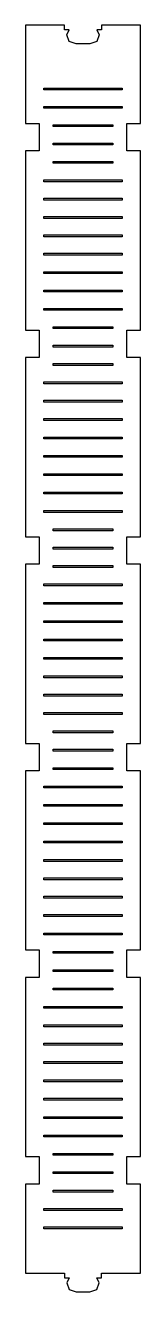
# Model space of a CAD drawing. Header units: millimetres. Extents: x 0 to 50, y -8 to 544.
import ezdxf

# ---------------------------------------------------------------- set-up
doc = ezdxf.new("R2010")
doc.units = ezdxf.units.MM
doc.layers.add('CUT_INNER', color=7, linetype='CONTINUOUS')
doc.layers.add('CUT_OUTER', color=7, linetype='CONTINUOUS')

msp = doc.modelspace()

# ---------------------------------------------------------------- linework, layer by layer
at = {"layer": 'CUT_INNER'}
for points in [[(8, 515.6), (8, 516.4), (42, 516.4), (42, 515.6)], [(8, 507.6), (8, 508.4), (42, 508.4), (42, 507.6)], [(12, 499.6), (12, 500.4), (38, 500.4), (38, 499.6)], [(12, 491.6), (12, 492.4), (38, 492.4), (38, 491.6)], [(12, 483.6), (12, 484.4), (38, 484.4), (38, 483.6)], [(8, 475.6), (8, 476.4), (42, 476.4), (42, 475.6)], [(8, 467.6), (8, 468.4), (42, 468.4), (42, 467.6)], [(8, 459.6), (8, 460.4), (42, 460.4), (42, 459.6)], [(8, 451.6), (8, 452.4), (42, 452.4), (42, 451.6)], [(8, 443.6), (8, 444.4), (42, 444.4), (42, 443.6)], [(8, 435.6), (8, 436.4), (42, 436.4), (42, 435.6)], [(8, 427.6), (8, 428.4), (42, 428.4), (42, 427.6)], [(8, 419.6), (8, 420.4), (42, 420.4), (42, 419.6)], [(12, 411.6), (12, 412.4), (38, 412.4), (38, 411.6)], [(12, 403.6), (12, 404.4), (38, 404.4), (38, 403.6)], [(12, 395.6), (12, 396.4), (38, 396.4), (38, 395.6)], [(8, 387.6), (8, 388.4), (42, 388.4), (42, 387.6)], [(8, 379.6), (8, 380.4), (42, 380.4), (42, 379.6)], [(8, 371.6), (8, 372.4), (42, 372.4), (42, 371.6)], [(8, 363.6), (8, 364.4), (42, 364.4), (42, 363.6)], [(8, 355.6), (8, 356.4), (42, 356.4), (42, 355.6)], [(8, 347.6), (8, 348.4), (42, 348.4), (42, 347.6)], [(8, 339.6), (8, 340.4), (42, 340.4), (42, 339.6)], [(8, 331.6), (8, 332.4), (42, 332.4), (42, 331.6)], [(12, 323.6), (12, 324.4), (38, 324.4), (38, 323.6)], [(12, 315.6), (12, 316.4), (38, 316.4), (38, 315.6)], [(12, 307.6), (12, 308.4), (38, 308.4), (38, 307.6)], [(8, 299.6), (8, 300.4), (42, 300.4), (42, 299.6)], [(8, 291.6), (8, 292.4), (42, 292.4), (42, 291.6)], [(8, 283.6), (8, 284.4), (42, 284.4), (42, 283.6)], [(8, 275.6), (8, 276.4), (42, 276.4), (42, 275.6)], [(8, 267.6), (8, 268.4), (42, 268.4), (42, 267.6)], [(8, 259.6), (8, 260.4), (42, 260.4), (42, 259.6)], [(8, 251.6), (8, 252.4), (42, 252.4), (42, 251.6)], [(8, 243.6), (8, 244.4), (42, 244.4), (42, 243.6)], [(12, 235.6), (12, 236.4), (38, 236.4), (38, 235.6)], [(12, 227.6), (12, 228.4), (38, 228.4), (38, 227.6)], [(12, 219.6), (12, 220.4), (38, 220.4), (38, 219.6)], [(8, 211.6), (8, 212.4), (42, 212.4), (42, 211.6)], [(8, 203.6), (8, 204.4), (42, 204.4), (42, 203.6)], [(8, 195.6), (8, 196.4), (42, 196.4), (42, 195.6)], [(8, 187.6), (8, 188.4), (42, 188.4), (42, 187.6)], [(8, 179.6), (8, 180.4), (42, 180.4), (42, 179.6)], [(8, 171.6), (8, 172.4), (42, 172.4), (42, 171.6)], [(8, 163.6), (8, 164.4), (42, 164.4), (42, 163.6)], [(8, 155.6), (8, 156.4), (42, 156.4), (42, 155.6)], [(8, 147.6), (8, 148.4), (42, 148.4), (42, 147.6)], [(12, 139.6), (12, 140.4), (38, 140.4), (38, 139.6)], [(12, 131.6), (12, 132.4), (38, 132.4), (38, 131.6)], [(12, 123.6), (12, 124.4), (38, 124.4), (38, 123.6)], [(8, 115.6), (8, 116.4), (42, 116.4), (42, 115.6)], [(8, 107.6), (8, 108.4), (42, 108.4), (42, 107.6)], [(8, 100.4), (42, 100.4), (42, 99.6), (8, 99.6)], [(8, 91.6), (8, 92.4), (42, 92.4), (42, 91.6)], [(8, 83.6), (8, 84.4), (42, 84.4), (42, 83.6)], [(8, 75.6), (8, 76.4), (42, 76.4), (42, 75.6)], [(8, 67.6), (8, 68.4), (42, 68.4), (42, 67.6)], [(8, 59.6), (8, 60.4), (42, 60.4), (42, 59.6)], [(12, 51.6), (12, 52.4), (38, 52.4), (38, 51.6)], [(12, 43.6), (12, 44.4), (38, 44.4), (38, 43.6)], [(12, 35.6), (12, 36.4), (38, 36.4), (38, 35.6)], [(8, 27.6), (8, 28.4), (42, 28.4), (42, 27.6)], [(8, 19.6), (8, 20.4), (42, 20.4), (42, 19.6)]]:
    msp.add_lwpolyline(points, close=True, dxfattribs=at)
at = {"layer": 'CUT_OUTER'}
msp.add_lwpolyline([(0, 0.2), (17, 0.2), (17, -1.8), (19, -1.8), (18, -4), (19, -6.8), (22, -7.8), (28, -7.8), (31, -6.8), (32, -4), (31, -1.8), (33, -1.8), (33, 0.2), (50, 0.2), (50, 39), (44, 39), (44, 51), (50, 51), (50, 129), (44, 129), (44, 141), (50, 141), (50, 219), (44, 219), (44, 231), (50, 231), (50, 309), (44, 309), (44, 321), (50, 321), (50, 399), (44, 399), (44, 411), (50, 411), (50, 489), (44, 489), (44, 501), (50, 501), (50, 543.695529), (33, 543.695529), (33, 541.695529), (31, 541.695529), (32, 539.495529), (31, 536.695529), (28, 535.695529), (22, 535.695529), (19, 536.695529), (18, 539.495529), (19, 541.695529), (17, 541.695529), (17, 543.695529), (0, 543.695529), (0, 501), (6, 501), (6, 489), (0, 489), (0, 411), (6, 411), (6, 399), (0, 399), (0, 321), (6, 321), (6, 309), (0, 309), (0, 231), (6, 231), (6, 219), (0, 219), (0, 141), (6, 141), (6, 129), (0, 129), (0, 51), (6, 51), (6, 39), (0, 39)], close=True, dxfattribs=at)

doc.saveas('drawing.dxf')
